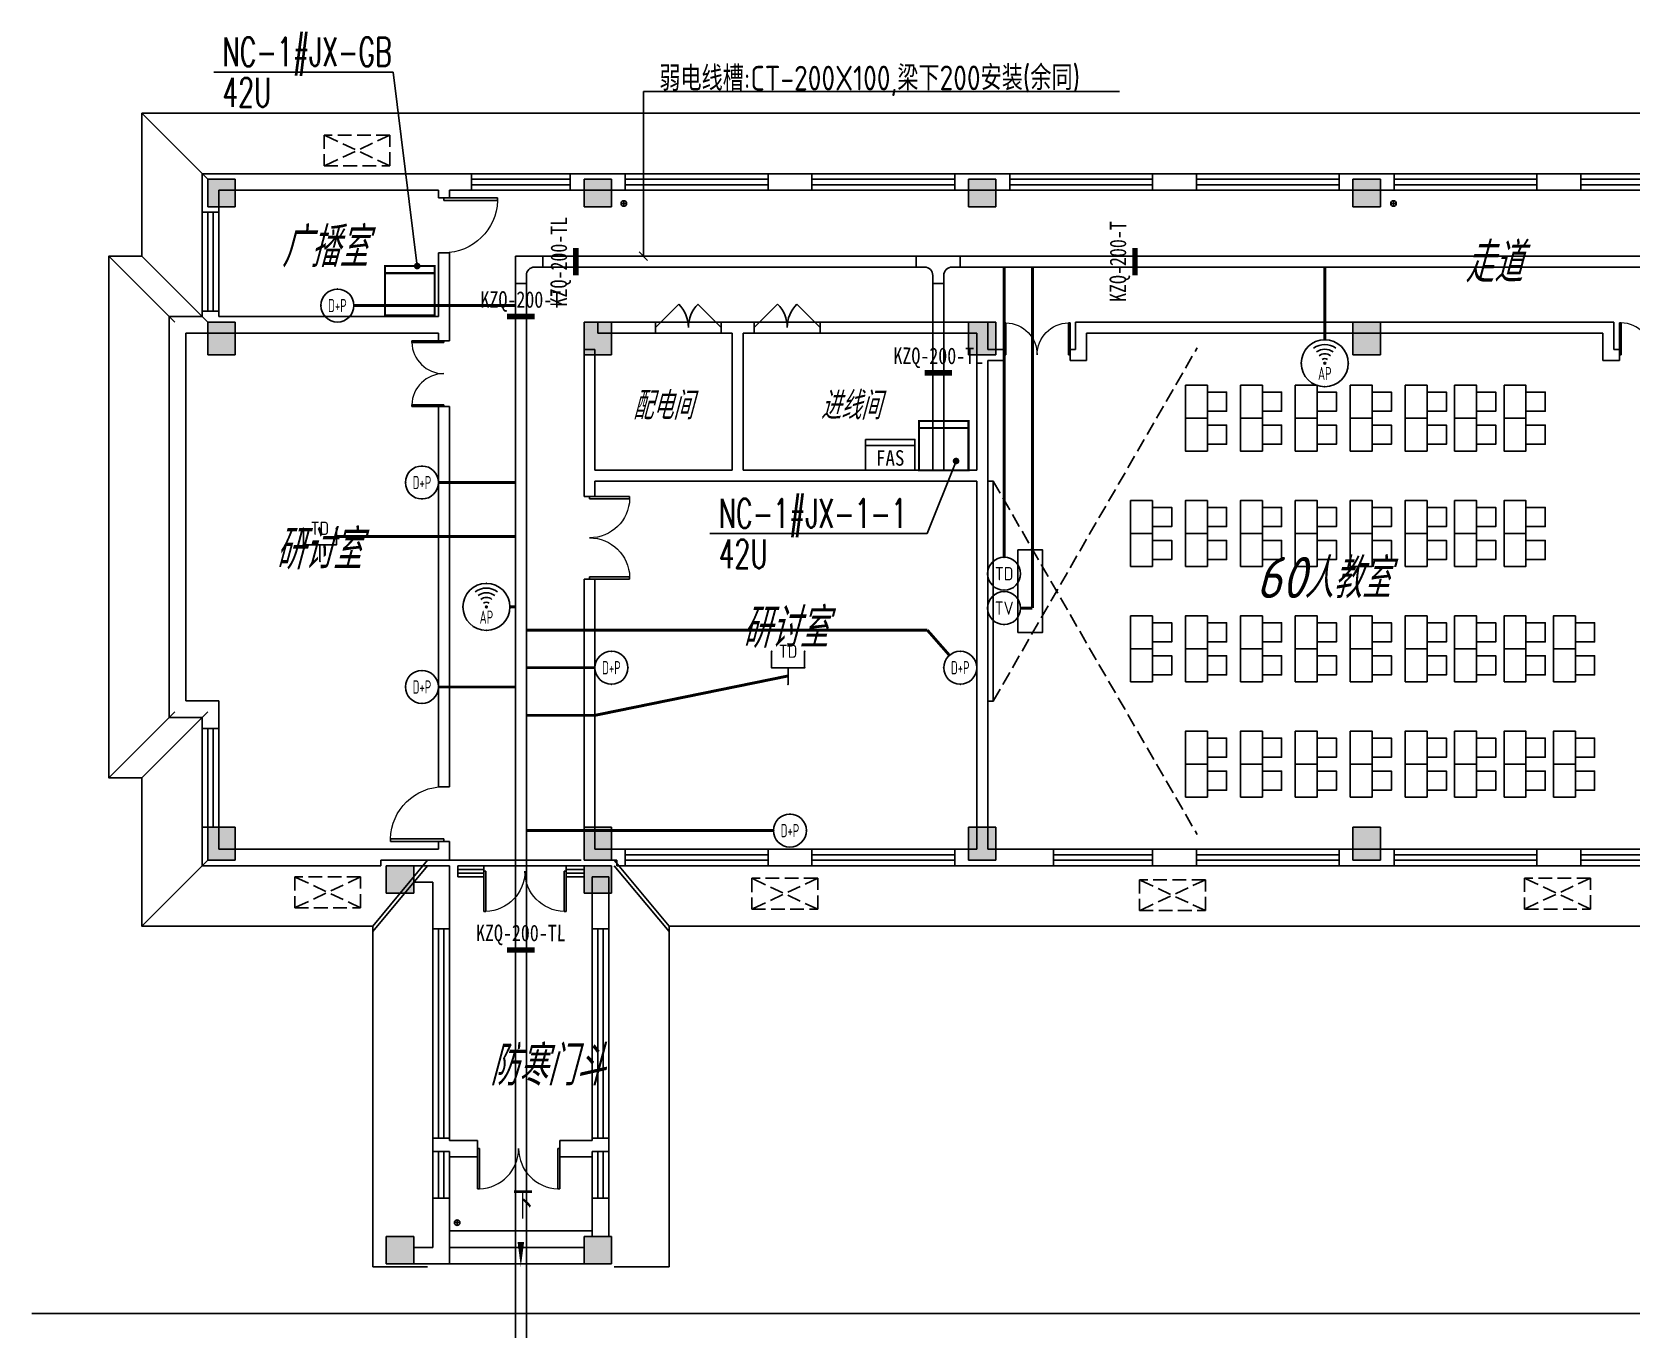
# Model space of a CAD drawing. Extents: x 1333527 to 1855755, y 1020844 to 1581249.
# Drawn here: x 1356874 to 1385986, y 1243536 to 1267152 of the extents above; entities that cross this region are included whole.
import ezdxf
from ezdxf.enums import TextEntityAlignment as Align

# ---------------------------------------------------------------- set-up
doc = ezdxf.new("R2010")
doc.units = 0
doc.header["$LTSCALE"] = 1000
doc.header["$PDSIZE"] = 5
doc.linetypes.add('DASH', pattern=[0.35, 0.25, -0.1])
doc.layers.add('1-建筑底图', color=8, linetype='Continuous', plot=False)
for name, color, linetype in [('CABLETRAY_PDS', 4, 'Continuous'), ('DIM-箱柜', 3, 'Continuous'), ('EQUIP-箱柜', 3, 'Continuous'), ('EQUIP-通讯', 3, 'Continuous'), ('WIRE-综合布线', 5, 'Continuous'), ('家具', 8, 'Continuous'), ('建筑-柱子', 9, 'Continuous'), ('建筑-柱子-填充', 8, 'Continuous'), ('抗震支吊架', 2, 'Continuous'), ('排水', 153, 'Continuous'), ('电-标注', 1, 'Continuous'), ('电讯设备-消防报警', 102, 'Continuous'), ('电－标注', 1, 'Continuous')]:
    doc.layers.add(name, color=color, linetype=linetype)
doc.styles.add('-宋体', font='', dxfattribs={"width": 0.8})
doc.styles.add('_TCH_DIM', font='SIMPLEX', dxfattribs={"bigfont": 'GBCBIG'})
doc.styles.add('_TEL_ATTDEF', font='gbenor', dxfattribs={"bigfont": 'gbcbig'})
doc.styles.add('_TEL_DIM', font='SIMPLEX', dxfattribs={"width": 0.8, "height": 3.5, "bigfont": 'HZTXT'})
doc.styles.add('JD', font='isocp.shx', dxfattribs={"width": 0.9, "bigfont": 'jd.shx'})
doc.styles.add('kzcad', font='', dxfattribs={"width": 0.8})
doc.styles.get("Standard").update_dxf_attribs({"font": 'gbeitc.shx', "bigfont": 'gbcbig.shx'})
doc.styles.get('-宋体').set_extended_font_data('SimSun')
doc.styles.get('kzcad').set_extended_font_data('SimSun')
doc.linetypes.add('JIEDI', pattern='A,1.25,-0.25,0.25,-0.25,0.625,["/",Standard,S=0.6,R=0,X=0,Y=-0.3],0.625,-0.25,0.25,-0.25', length=4)

# ---------------------------------------------------------------- blocks, each defined once
blk = doc.blocks.new('0-FAS')
at = {"layer": '电讯设备-消防报警', "color": 1}
blk.add_lwpolyline([(-400, 300), (400, 300), (400, 200), (-400, 200)], close=True, dxfattribs=at)
at = {"layer": '电讯设备-消防报警'}
blk.add_lwpolyline([(-400, 200), (400, 200), (400, -200), (-400, -200)], close=True, dxfattribs=at)
at = {"layer": '电讯设备-消防报警', "color": 1, "style": '-宋体', "width": 0.9}
blk.add_text('FAS', height=250, dxfattribs=at).set_placement((0, 0), align=Align.MIDDLE_CENTER)
blk = doc.blocks.new('$equip_U$00000092(win7-PC-hzk)')
at = {"const_width": 0.05}
blk.add_lwpolyline([(-0.6, 1.2), (0.6, 1.2), (0.6, 0), (-0.6, 0)], close=True, dxfattribs=at)
blk.add_lwpolyline([(-0.6, 1.028), (0.6, 1.028)], dxfattribs=at)
at = {"color": 7, "style": '_TEL_DIM', "flags": 1}
for tag in ['A', 'REMARK']:
    blk.add_attdef(tag, text='', height=0.00002, dxfattribs=at).set_placement((0, 0), align=Align.MIDDLE_CENTER)
at = {"color": 7, "style": '_TEL_DIM'}
blk.add_attdef('$TEXT$', text='', height=0.00002, dxfattribs=at).set_placement((0, 0), align=Align.MIDDLE_CENTER)
blk = doc.blocks.new('$equip_U$00000080(win7-PC-hzk)')
blk.add_circle((0, 0.5), 0.5)
for p in [(0, 0.999), (-0.5, 0.5), (0.5, 0.5)]:
    blk.add_point(p)
at = {"color": 7, "style": '_TEL_DIM', "width": 0.7}
blk.add_attdef('$TEXT$', text='', height=0.4, dxfattribs=at).set_placement((0, 0.5), align=Align.MIDDLE_CENTER)
at = {"color": 7, "style": '_TEL_DIM', "flags": 1}
for tag in ['A', 'REMARK']:
    blk.add_attdef(tag, text='', height=0.00002, dxfattribs=at).set_placement((0, 0), align=Align.MIDDLE_CENTER)
blk = doc.blocks.new('$equip_U$00000091(win7-PC-hzk)')
for radius in [0.714, 0.0272]:
    blk.add_circle((0, 0), radius)
for radius in [0.571, 0.428, 0.285, 0.143]:
    blk.add_arc((0, 0), radius, 53.7049, 126.2951)
for p in [(0, 0.714), (-0.714, 0), (0.714, 0), (0, -0.714)]:
    blk.add_point(p)
at = {"color": 7, "style": '_TEL_DIM', "flags": 1}
for tag in ['A', 'REMARK']:
    blk.add_attdef(tag, text='', height=0.00002, dxfattribs=at).set_placement((0, 0), align=Align.MIDDLE_CENTER)
at = {"color": 7, "style": '_TEL_DIM', "width": 0.7}
blk.add_attdef('$TEXT$', text='', height=0.4, dxfattribs=at).set_placement((0, -0.31), align=Align.MIDDLE_CENTER)
blk = doc.blocks.new('$equip$00002670')
for p, q in [((-0.5, 0.499), (-0.5, 0.999)), ((0.5, 0.999), (0.5, 0.499)), ((0.5, 0.499), (-0.5, 0.499)), ((0, 0.5), (0, 0))]:
    blk.add_line(p, q)
for p in [(-0.5, 0.999), (0.5, 0.999), (-0.5, 0.499), (0.5, 0.499), (0, 0)]:
    blk.add_point(p)
at = {"color": 7, "style": '_TEL_DIM'}
blk.add_attdef('$TEXT$', text='', height=0.4, dxfattribs=at).set_placement((0, 0.999), align=Align.MIDDLE_CENTER)
at = {"color": 7, "style": '_TEL_DIM', "flags": 1}
blk.add_attdef('A', text='', height=0.000025, dxfattribs=at).set_placement((0, 0), align=Align.MIDDLE_CENTER)
blk = doc.blocks.new('$equip_U$00000076(win7-PC-hzk)')
blk.add_circle((0, 0.5), 0.5)
for p in [(0, 0.999), (-0.5, 0.5), (0.5, 0.5)]:
    blk.add_point(p)
at = {"color": 7, "style": '_TEL_DIM'}
blk.add_attdef('$TEXT$', text='', height=0.4, dxfattribs=at).set_placement((0, 0.5), align=Align.MIDDLE_CENTER)
at = {"color": 7, "style": '_TEL_DIM', "flags": 1}
for tag in ['A', 'REMARK']:
    blk.add_attdef(tag, text='', height=0.00002, dxfattribs=at).set_placement((0, 0), align=Align.MIDDLE_CENTER)
blk = doc.blocks.new('$equip_U$00000088(win7-PC-hzk)')
blk.add_circle((0, 0.5), 0.5)
for p in [(0, 0.999), (-0.5, 0.5), (0.5, 0.5)]:
    blk.add_point(p)
at = {"color": 7, "style": '_TEL_DIM'}
blk.add_attdef('$TEXT$', text='', height=0.4, dxfattribs=at).set_placement((0, 0.5), align=Align.MIDDLE_CENTER)
at = {"color": 7, "style": '_TEL_DIM', "flags": 1}
for tag in ['A', 'REMARK']:
    blk.add_attdef(tag, text='', height=0.00002, dxfattribs=at).set_placement((0, 0), align=Align.MIDDLE_CENTER)
blk = doc.blocks.new('js')
at = {"layer": '家具', "linetype": 'DASH'}
for points in [[(569568, 805988), (573281, 812418)], [(569568, 809988), (573281, 803558)]]:
    blk.add_lwpolyline(points, dxfattribs=at)
at = {"layer": '家具'}
for points in [[(573068, 811738), (573068, 811138), (573468, 811138), (573468, 811738)], [(574068, 811738), (574068, 811138), (574468, 811138), (574468, 811738)], [(575068, 811738), (575068, 811138), (575468, 811138), (575468, 811738)], [(576068, 811738), (576068, 811138), (576468, 811138), (576468, 811738)], [(577068, 811738), (577068, 811138), (577468, 811138), (577468, 811738)], [(577968, 811738), (577968, 811138), (578368, 811138), (578368, 811738)], [(578868, 811738), (578868, 811138), (579268, 811138), (579268, 811738)], [(573468, 811613), (573468, 811263), (573818, 811263), (573818, 811613)], [(574468, 811613), (574468, 811263), (574818, 811263), (574818, 811613)], [(575468, 811613), (575468, 811263), (575818, 811263), (575818, 811613)], [(576468, 811613), (576468, 811263), (576818, 811263), (576818, 811613)], [(577468, 811613), (577468, 811263), (577818, 811263), (577818, 811613)], [(578368, 811613), (578368, 811263), (578718, 811263), (578718, 811613)], [(579268, 811613), (579268, 811263), (579618, 811263), (579618, 811613)], [(573068, 811138), (573068, 810538), (573468, 810538), (573468, 811138)], [(574068, 811138), (574068, 810538), (574468, 810538), (574468, 811138)], [(575068, 811138), (575068, 810538), (575468, 810538), (575468, 811138)], [(576068, 811138), (576068, 810538), (576468, 810538), (576468, 811138)], [(577068, 811138), (577068, 810538), (577468, 810538), (577468, 811138)], [(577968, 811138), (577968, 810538), (578368, 810538), (578368, 811138)], [(578868, 811138), (578868, 810538), (579268, 810538), (579268, 811138)], [(573468, 811013), (573468, 810663), (573818, 810663), (573818, 811013)], [(574468, 811013), (574468, 810663), (574818, 810663), (574818, 811013)], [(575468, 811013), (575468, 810663), (575818, 810663), (575818, 811013)], [(576468, 811013), (576468, 810663), (576818, 810663), (576818, 811013)], [(577468, 811013), (577468, 810663), (577818, 810663), (577818, 811013)], [(578368, 811013), (578368, 810663), (578718, 810663), (578718, 811013)], [(579268, 811013), (579268, 810663), (579618, 810663), (579618, 811013)], [(569468, 805988), (569468, 809988), (569568, 809988), (569568, 805988)], [(572068, 809038), (572068, 809638), (572468, 809638), (572468, 809038)], [(573068, 809038), (573068, 809638), (573468, 809638), (573468, 809038)], [(574068, 809038), (574068, 809638), (574468, 809638), (574468, 809038)], [(575068, 809038), (575068, 809638), (575468, 809638), (575468, 809038)], [(576068, 809038), (576068, 809638), (576468, 809638), (576468, 809038)], [(577068, 809038), (577068, 809638), (577468, 809638), (577468, 809038)], [(577968, 809038), (577968, 809638), (578368, 809638), (578368, 809038)], [(578868, 809038), (578868, 809638), (579268, 809638), (579268, 809038)], [(572468, 809163), (572468, 809513), (572818, 809513), (572818, 809163)], [(573468, 809163), (573468, 809513), (573818, 809513), (573818, 809163)], [(574468, 809163), (574468, 809513), (574818, 809513), (574818, 809163)], [(575468, 809163), (575468, 809513), (575818, 809513), (575818, 809163)], [(576468, 809163), (576468, 809513), (576818, 809513), (576818, 809163)], [(577468, 809163), (577468, 809513), (577818, 809513), (577818, 809163)], [(578368, 809163), (578368, 809513), (578718, 809513), (578718, 809163)], [(579268, 809163), (579268, 809513), (579618, 809513), (579618, 809163)], [(572068, 808438), (572068, 809038), (572468, 809038), (572468, 808438)], [(573068, 808438), (573068, 809038), (573468, 809038), (573468, 808438)], [(574068, 808438), (574068, 809038), (574468, 809038), (574468, 808438)], [(575068, 808438), (575068, 809038), (575468, 809038), (575468, 808438)], [(576068, 808438), (576068, 809038), (576468, 809038), (576468, 808438)], [(577068, 808438), (577068, 809038), (577468, 809038), (577468, 808438)], [(577968, 808438), (577968, 809038), (578368, 809038), (578368, 808438)], [(578868, 808438), (578868, 809038), (579268, 809038), (579268, 808438)], [(572468, 808563), (572468, 808913), (572818, 808913), (572818, 808563)], [(573468, 808563), (573468, 808913), (573818, 808913), (573818, 808563)], [(574468, 808563), (574468, 808913), (574818, 808913), (574818, 808563)], [(575468, 808563), (575468, 808913), (575818, 808913), (575818, 808563)], [(576468, 808563), (576468, 808913), (576818, 808913), (576818, 808563)], [(577468, 808563), (577468, 808913), (577818, 808913), (577818, 808563)], [(578368, 808563), (578368, 808913), (578718, 808913), (578718, 808563)], [(579268, 808563), (579268, 808913), (579618, 808913), (579618, 808563)], [(570018, 808738), (570468, 808738), (570468, 807238), (570018, 807238)], [(572068, 806938), (572068, 807538), (572468, 807538), (572468, 806938)], [(572468, 807063), (572468, 807413), (572818, 807413), (572818, 807063)], [(573068, 806938), (573068, 807538), (573468, 807538), (573468, 806938)], [(573468, 807063), (573468, 807413), (573818, 807413), (573818, 807063)], [(574068, 806938), (574068, 807538), (574468, 807538), (574468, 806938)], [(574468, 807063), (574468, 807413), (574818, 807413), (574818, 807063)], [(575068, 806938), (575068, 807538), (575468, 807538), (575468, 806938)], [(575468, 807063), (575468, 807413), (575818, 807413), (575818, 807063)], [(576068, 806938), (576068, 807538), (576468, 807538), (576468, 806938)], [(576468, 807063), (576468, 807413), (576818, 807413), (576818, 807063)], [(577068, 806938), (577068, 807538), (577468, 807538), (577468, 806938)], [(577468, 807063), (577468, 807413), (577818, 807413), (577818, 807063)], [(577968, 806938), (577968, 807538), (578368, 807538), (578368, 806938)], [(578368, 807063), (578368, 807413), (578718, 807413), (578718, 807063)], [(578868, 806938), (578868, 807538), (579268, 807538), (579268, 806938)], [(579268, 807063), (579268, 807413), (579618, 807413), (579618, 807063)], [(579768, 806938), (579768, 807538), (580168, 807538), (580168, 806938)], [(580168, 807063), (580168, 807413), (580518, 807413), (580518, 807063)], [(572068, 806338), (572068, 806938), (572468, 806938), (572468, 806338)], [(572468, 806463), (572468, 806813), (572818, 806813), (572818, 806463)], [(573068, 806338), (573068, 806938), (573468, 806938), (573468, 806338)], [(573468, 806463), (573468, 806813), (573818, 806813), (573818, 806463)], [(574068, 806338), (574068, 806938), (574468, 806938), (574468, 806338)], [(574468, 806463), (574468, 806813), (574818, 806813), (574818, 806463)], [(575068, 806338), (575068, 806938), (575468, 806938), (575468, 806338)], [(575468, 806463), (575468, 806813), (575818, 806813), (575818, 806463)], [(576068, 806338), (576068, 806938), (576468, 806938), (576468, 806338)], [(576468, 806463), (576468, 806813), (576818, 806813), (576818, 806463)], [(577068, 806338), (577068, 806938), (577468, 806938), (577468, 806338)], [(577468, 806463), (577468, 806813), (577818, 806813), (577818, 806463)], [(577968, 806338), (577968, 806938), (578368, 806938), (578368, 806338)], [(578368, 806463), (578368, 806813), (578718, 806813), (578718, 806463)], [(578868, 806338), (578868, 806938), (579268, 806938), (579268, 806338)], [(579268, 806463), (579268, 806813), (579618, 806813), (579618, 806463)], [(579768, 806338), (579768, 806938), (580168, 806938), (580168, 806338)], [(580168, 806463), (580168, 806813), (580518, 806813), (580518, 806463)], [(573068, 804838), (573068, 805438), (573468, 805438), (573468, 804838)], [(573468, 804963), (573468, 805313), (573818, 805313), (573818, 804963)], [(574068, 804838), (574068, 805438), (574468, 805438), (574468, 804838)], [(574468, 804963), (574468, 805313), (574818, 805313), (574818, 804963)], [(575068, 804838), (575068, 805438), (575468, 805438), (575468, 804838)], [(575468, 804963), (575468, 805313), (575818, 805313), (575818, 804963)], [(576068, 804838), (576068, 805438), (576468, 805438), (576468, 804838)], [(576468, 804963), (576468, 805313), (576818, 805313), (576818, 804963)], [(577068, 804838), (577068, 805438), (577468, 805438), (577468, 804838)], [(577468, 804963), (577468, 805313), (577818, 805313), (577818, 804963)], [(577968, 804838), (577968, 805438), (578368, 805438), (578368, 804838)], [(578368, 804963), (578368, 805313), (578718, 805313), (578718, 804963)], [(578868, 804838), (578868, 805438), (579268, 805438), (579268, 804838)], [(579268, 804963), (579268, 805313), (579618, 805313), (579618, 804963)], [(579768, 804838), (579768, 805438), (580168, 805438), (580168, 804838)], [(580168, 804963), (580168, 805313), (580518, 805313), (580518, 804963)], [(573068, 804238), (573068, 804838), (573468, 804838), (573468, 804238)], [(573468, 804363), (573468, 804713), (573818, 804713), (573818, 804363)], [(574068, 804238), (574068, 804838), (574468, 804838), (574468, 804238)], [(574468, 804363), (574468, 804713), (574818, 804713), (574818, 804363)], [(575068, 804238), (575068, 804838), (575468, 804838), (575468, 804238)], [(575468, 804363), (575468, 804713), (575818, 804713), (575818, 804363)], [(576068, 804238), (576068, 804838), (576468, 804838), (576468, 804238)], [(576468, 804363), (576468, 804713), (576818, 804713), (576818, 804363)], [(577068, 804238), (577068, 804838), (577468, 804838), (577468, 804238)], [(577468, 804363), (577468, 804713), (577818, 804713), (577818, 804363)], [(577968, 804238), (577968, 804838), (578368, 804838), (578368, 804238)], [(578368, 804363), (578368, 804713), (578718, 804713), (578718, 804363)], [(578868, 804238), (578868, 804838), (579268, 804838), (579268, 804238)], [(579268, 804363), (579268, 804713), (579618, 804713), (579618, 804363)], [(579768, 804238), (579768, 804838), (580168, 804838), (580168, 804238)], [(580168, 804363), (580168, 804713), (580518, 804713), (580518, 804363)]]:
    blk.add_lwpolyline(points, close=True, dxfattribs=at)
blk = doc.blocks.new('ng')
at = {"layer": '排水'}
for p, q in [((346041, 781408), (346041, 781308)), ((345991, 781358), (346091, 781358))]:
    blk.add_line(p, q, dxfattribs=at)
blk.add_circle((346041, 781358), 50, dxfattribs=at)
blk = doc.blocks.new('A$C4670417C')
at = {"layer": '建筑-柱子-填充'}
for points in [[(400, 88300), (-100, 88300), (-100, 87800), (400, 87800)], [(7250, 88300), (6750, 88300), (6750, 87800), (7250, 87800)], [(14250, 88300), (13750, 88300), (13750, 87800), (14250, 87800)], [(21250, 88300), (20750, 88300), (20750, 87800), (21250, 87800)], [(400, 85700), (-100, 85700), (-100, 85100), (400, 85100)], [(7250, 85700), (6750, 85700), (6750, 85100), (7250, 85100)], [(14250, 85700), (13750, 85700), (13750, 85100), (14250, 85100)], [(21250, 85700), (20750, 85700), (20750, 85100), (21250, 85100)], [(400, 76500), (-100, 76500), (-100, 75900), (400, 75900)], [(7250, 76500), (6750, 76500), (6750, 75900), (7250, 75900)], [(14250, 76500), (13750, 76500), (13750, 75900), (14250, 75900)], [(21250, 76500), (20750, 76500), (20750, 75900), (21250, 75900)], [(3650, 75800), (3150, 75800), (3150, 75300), (3650, 75300)], [(7250, 75800), (6750, 75800), (6750, 75300), (7250, 75300)], [(3650, 69050), (3150, 69050), (3150, 68550), (3650, 68550)], [(7250, 69050), (6750, 69050), (6750, 68550), (7250, 68550)]]:
    blk.add_hatch(color=256, dxfattribs=at).paths.add_polyline_path(points)
at = {"layer": '建筑-柱子'}
for p, q in [((400, 88300), (-100, 88300)), ((-100, 88300), (-100, 87800)), ((400, 87800), (400, 88300)), ((7250, 88300), (6750, 88300)), ((6750, 88300), (6750, 87800)), ((7250, 87800), (7250, 88300)), ((14250, 88300), (13750, 88300)), ((13750, 88300), (13750, 87800)), ((14250, 87800), (14250, 88300)), ((21250, 88300), (20750, 88300)), ((20750, 88300), (20750, 87800)), ((21250, 87800), (21250, 88300)), ((-100, 87800), (400, 87800)), ((6750, 87800), (7250, 87800)), ((13750, 87800), (14250, 87800)), ((20750, 87800), (21250, 87800)), ((400, 85700), (-100, 85700)), ((-100, 85700), (-100, 85100)), ((400, 85100), (400, 85700)), ((7250, 85700), (6750, 85700)), ((6750, 85700), (6750, 85100)), ((7250, 85100), (7250, 85700)), ((14250, 85700), (13750, 85700)), ((13750, 85700), (13750, 85100)), ((14250, 85100), (14250, 85700)), ((21250, 85700), (20750, 85700)), ((20750, 85700), (20750, 85100)), ((21250, 85100), (21250, 85700)), ((-100, 85100), (400, 85100)), ((6750, 85100), (7250, 85100)), ((13750, 85100), (14250, 85100)), ((20750, 85100), (21250, 85100)), ((400, 76500), (-100, 76500)), ((-100, 76500), (-100, 75900)), ((400, 75900), (400, 76500)), ((7250, 76500), (6750, 76500)), ((6750, 76500), (6750, 75900)), ((7250, 75900), (7250, 76500)), ((14250, 76500), (13750, 76500)), ((13750, 76500), (13750, 75900)), ((14250, 75900), (14250, 76500)), ((21250, 76500), (20750, 76500)), ((20750, 76500), (20750, 75900)), ((21250, 75900), (21250, 76500)), ((-100, 75900), (400, 75900)), ((3650, 75800), (3150, 75800)), ((3150, 75800), (3150, 75300)), ((3650, 75300), (3650, 75800)), ((6750, 75900), (7250, 75900)), ((7250, 75800), (6750, 75800)), ((6750, 75800), (6750, 75300)), ((7250, 75300), (7250, 75800)), ((13750, 75900), (14250, 75900)), ((20750, 75900), (21250, 75900)), ((3150, 75300), (3650, 75300)), ((6750, 75300), (7250, 75300)), ((3650, 69050), (3150, 69050)), ((3150, 69050), (3150, 68550)), ((3650, 68550), (3650, 69050)), ((7250, 69050), (6750, 69050)), ((6750, 69050), (6750, 68550)), ((7250, 68550), (7250, 69050)), ((3150, 68550), (3650, 68550)), ((6750, 68550), (7250, 68550))]:
    blk.add_line(p, q, dxfattribs=at)
blk = doc.blocks.new('$WINLIB2D$00000001')
at = {"color": 0}
for points in [[(-0.5, 0.5), (-0.5, -0.5)], [(-0.5, 0.5), (0.5, 0.5)], [(0.5, -0.5), (0.5, 0.5)], [(0.5, 0.1667), (-0.5, 0.1667)], [(0.5, -0.1667), (-0.5, -0.1667)], [(-0.5, -0.5), (0.5, -0.5)]]:
    blk.add_lwpolyline(points, dxfattribs=at)
blk = doc.blocks.new('$DorLib2D$00000002')
for p, q in [((-0.5, 0), (-0.5, 0.4875)), ((-0.475, 0.4875), (-0.5, 0.4875)), ((-0.475, 0), (-0.475, 0.4875)), ((0.475, 0), (0.475, 0.4875)), ((0.475, 0.4875), (0.5, 0.4875)), ((0.5, 0), (0.5, 0.4875)), ((-0.5, 0), (-0.475, 0)), ((0.5, 0), (0.475, 0))]:
    blk.add_line(p, q)
at = {"lineweight": 13}
for centre, start, end in [((-0.4875, 0), 0, 88.53072), ((0.4875, 0), 91.46928, 180)]:
    blk.add_arc(centre, 0.4875, start, end, dxfattribs=at)
blk = doc.blocks.new('$DorLib2D$00000001')
for p, q in [((0.45, 0.975), (0.5, 0.975)), ((0.45, 0), (0.45, 0.975)), ((0.5, 0), (0.5, 0.975)), ((0.5, 0), (0.45, 0))]:
    blk.add_line(p, q)
at = {"lineweight": 13}
blk.add_arc((0.475, 0), 0.975, 91.4693, 180, dxfattribs=at)
blk = doc.blocks.new('$DorLib2D$00000116')
at = {"color": 0}
for p, q in [((-0.5, 0), (-0.146, 0.354)), ((0.5, 0), (0.146, 0.354))]:
    blk.add_line(p, q, dxfattribs=at)
for centre, start, end in [((-0.5, 0), 0, 45), ((0.5, 0), 135, 180)]:
    blk.add_arc(centre, 0.5, start, end, dxfattribs=at)
blk = doc.blocks.new('1-一层建筑底图')
at = {"layer": '1-建筑底图', "color": 8}
for p, q in [((0, 88800), (1200, 87600)), ((1100, 87700), (5500, 87700)), ((1100, 87700), (1100, 87000)), ((6000, 87700), (5500, 87700)), ((6000, 87400), (6000, 87700)), ((8800, 87700), (7800, 87700)), ((7800, 87700), (7800, 87400)), ((8800, 87400), (8800, 87700)), ((12200, 87700), (11400, 87700)), ((11400, 87700), (11400, 87400)), ((12200, 87400), (12200, 87700)), ((15800, 87700), (14800, 87700)), ((14800, 87700), (14800, 87400)), ((15800, 87400), (15800, 87700)), ((19200, 87700), (18400, 87700)), ((18400, 87700), (18400, 87400)), ((19200, 87400), (19200, 87700)), ((22800, 87700), (21800, 87700)), ((21800, 87700), (21800, 87400)), ((22800, 87400), (22800, 87700)), ((26200, 87700), (25400, 87700)), ((25400, 87700), (25400, 87400)), ((26200, 87400), (26200, 87700)), ((1400, 87400), (5400, 87400)), ((1400, 87000), (1400, 87400)), ((5400, 87400), (5400, 87260)), ((5600, 87400), (6000, 87400)), ((5600, 87260), (5600, 87400)), ((7800, 87400), (8800, 87400)), ((11400, 87400), (12200, 87400)), ((14800, 87400), (15800, 87400)), ((18400, 87400), (19200, 87400)), ((21800, 87400), (22800, 87400)), ((25400, 87400), (26200, 87400)), ((5400, 87260), (5600, 87260)), ((1100, 87000), (1400, 87000)), ((-600, 86200), (600, 85000)), ((0, 86200), (1200, 85000)), ((5600, 86260), (5400, 86260)), ((5400, 86260), (5400, 85100)), ((5600, 84900), (5600, 86260)), ((500, 85100), (500, 77800)), ((1100, 85100), (500, 85100)), ((1400, 85200), (1100, 85200)), ((1100, 85200), (1100, 85100)), ((1400, 85100), (1400, 85200)), ((5400, 85100), (1400, 85100)), ((800, 84800), (800, 78100)), ((1300, 84800), (800, 84800)), ((5400, 84800), (1300, 84800)), ((5400, 84800), (5400, 84660)), ((5600, 84660), (5600, 84900)), ((9350, 85000), (8300, 85000)), ((8300, 85000), (8300, 84800)), ((8300, 84800), (9350, 84800)), ((9350, 84800), (9350, 85000)), ((9350, 85000), (10550, 85000)), ((9350, 84800), (10550, 84800)), ((10850, 85000), (10550, 85000)), ((10550, 85000), (10550, 84800)), ((10550, 84800), (10750, 84800)), ((10750, 84800), (10750, 82300)), ((11150, 85000), (10850, 85000)), ((10950, 84800), (10950, 82300)), ((10950, 84800), (11150, 84800)), ((11150, 85000), (12350, 85000)), ((11150, 84800), (11150, 85000)), ((11150, 84800), (12350, 84800)), ((15400, 85000), (12350, 85000)), ((12350, 85000), (12350, 84800)), ((12350, 84800), (15200, 84800)), ((15200, 84800), (15200, 84400)), ((15400, 85000), (15400, 84500)), ((17000, 85000), (26800, 85000)), ((17000, 85000), (17000, 84500)), ((17200, 84800), (26600, 84800)), ((17200, 84800), (17200, 84500)), ((26600, 84800), (26600, 84300)), ((26800, 85000), (26800, 84500)), ((5400, 84660), (5600, 84660)), ((8050, 84500), (8050, 82200)), ((8250, 84500), (8050, 84500)), ((8250, 84500), (8250, 82300)), ((15700, 84500), (15400, 84500)), ((15700, 84300), (15700, 84500)), ((17000, 84500), (16900, 84500)), ((16900, 84500), (16900, 84300)), ((17200, 84500), (17200, 84500)), ((17200, 84500), (17200, 84300)), ((26900, 84500), (26800, 84500)), ((26900, 84300), (26900, 84500)), ((15200, 84400), (15200, 82300)), ((15400, 84300), (15700, 84300)), ((15400, 84300), (15400, 82200)), ((16900, 84300), (17100, 84300)), ((17100, 84300), (17200, 84300)), ((26600, 84300), (26900, 84300)), ((5400, 83460), (5400, 76540)), ((5600, 83460), (5400, 83460)), ((5600, 76540), (5600, 83460)), ((8050, 82200), (8050, 81820.3)), ((8250, 82300), (10750, 82300)), ((8250, 81820.3), (8250, 82100)), ((8250, 82100), (10850, 82100)), ((10850, 82100), (15200, 82100)), ((10950, 82300), (15200, 82300)), ((15200, 82100), (15200, 75400)), ((15400, 82200), (15400, 75400)), ((8050, 81820.3), (8250, 81820.3)), ((8250, 80320.3), (8050, 80320.3)), ((8050, 80320.3), (8050, 75200)), ((8250, 75400), (8250, 80320.3)), ((800, 78100), (1400, 78100)), ((1400, 77600), (1400, 78100)), ((-600, 76700), (600, 77900)), ((0, 76700), (1200, 77900)), ((500, 77800), (1100, 77800)), ((1100, 77800), (1100, 77600)), ((1100, 77600), (1400, 77600)), ((5400, 76540), (5600, 76540)), ((1400, 75800), (1100, 75800)), ((1100, 75800), (1100, 75100)), ((1400, 75400), (1400, 75800)), ((5600, 75540), (5400, 75540)), ((5400, 75540), (5400, 75400)), ((5600, 75200), (5600, 75540)), ((0, 74000), (1200, 75200)), ((1400, 75400), (4350, 75400)), ((5200, 75200), (4202.3, 74000)), ((4350, 75400), (5400, 75400)), ((4350, 75100), (4350, 75200)), ((4350, 75200), (5600, 75200)), ((5600, 75200), (8000, 75200)), ((8650, 75200), (8050, 75200)), ((8650, 75400), (8250, 75400)), ((8600, 75200), (9597.7, 74000)), ((8800, 75400), (8650, 75400)), ((8650, 75200), (8650, 75100)), ((8800, 75100), (8800, 75400)), ((12200, 75400), (11400, 75400)), ((11400, 75400), (11400, 75100)), ((12200, 75100), (12200, 75400)), ((15200, 75400), (14800, 75400)), ((14800, 75400), (14800, 75100)), ((16600, 75400), (15400, 75400)), ((16600, 75100), (16600, 75400)), ((19200, 75400), (18400, 75400)), ((18400, 75400), (18400, 75100)), ((19200, 75100), (19200, 75400)), ((22800, 75400), (21800, 75400)), ((21800, 75400), (21800, 75100)), ((22800, 75100), (22800, 75400)), ((26200, 75400), (25400, 75400)), ((25400, 75400), (25400, 75100)), ((26200, 75100), (26200, 75400)), ((1100, 75100), (4350, 75100)), ((5200, 75100), (4202.3, 73900)), ((4950, 75100), (5600, 75100)), ((4950, 75100), (4950, 74800)), ((5600, 73950), (5600, 75100)), ((6223.8, 75100), (5750, 75100)), ((5750, 75100), (5750, 74900)), ((5750, 75033.3), (6223.8, 75033.3)), ((5750, 74966.7), (6223.8, 74966.7)), ((5750, 74900), (6223.8, 74900)), ((5800, 75100), (8000, 75100)), ((6223.8, 74900), (6223.8, 75100)), ((8050, 75100), (7723.8, 75100)), ((7723.8, 75100), (7723.8, 74900)), ((7723.8, 75033.3), (8050, 75033.3)), ((7723.8, 74966.7), (8050, 74966.7)), ((7723.8, 74900), (8050, 74900)), ((8050, 74900), (8050, 75100)), ((8200, 74900), (8200, 73950)), ((8500, 74900), (8200, 74900)), ((8500, 73950), (8500, 74900)), ((8600, 75100), (9597.7, 73900)), ((8650, 75100), (8800, 75100)), ((11400, 75100), (12200, 75100)), ((14800, 75100), (15300, 75100)), ((15300, 75100), (16600, 75100)), ((18400, 75100), (19200, 75100)), ((21800, 75100), (22800, 75100)), ((25400, 75100), (26200, 75100)), ((4950, 74800), (5300, 74800)), ((5300, 74800), (5300, 73950)), ((5300, 73950), (5600, 73950)), ((8200, 73950), (8500, 73950)), ((5600, 70140), (5300, 70140)), ((5300, 70140), (5300, 70000)), ((5300, 70000), (5300, 68150.7)), ((5600, 70100), (5600, 70140)), ((6109.9, 70100), (5600, 70100)), ((6109.9, 69800), (6109.9, 70100)), ((8200, 70100), (7609.9, 70100)), ((7609.9, 70100), (7609.9, 69800)), ((8500, 70140), (8200, 70140)), ((8200, 70140), (8200, 70100)), ((8500, 70000), (8500, 70140)), ((8500, 70000), (8500, 68350)), ((5600, 69800), (6109.9, 69800)), ((5600, 69800), (5600, 67850.7)), ((7609.9, 69800), (8200, 69800)), ((8200, 69800), (8200, 68350)), ((5600, 68450.7), (8200, 68450.7)), ((4950, 68150.7), (5300, 68150.7)), ((4950, 68150.7), (4950, 67850.7)), ((5600, 68150.7), (8050, 68150.7)), ((8500, 68350), (8200, 68350)), ((4950, 67850.7), (5600, 67850.7)), ((5600, 67850.7), (8200, 67850.7)), ((5200, 67800), (4202.3, 67800)), ((8600, 67800), (9600, 67800))]:
    blk.add_line(p, q, dxfattribs=at)
at = {"layer": '1-建筑底图', "color": 8, "linetype": 'DASH'}
for p, q in [((4517.3, 88404.2), (3317.3, 87841.7)), ((4517.3, 87841.7), (3317.3, 88404.2)), ((3983.3, 74897.3), (2783.3, 74334.8)), ((3983.3, 74334.8), (2783.3, 74897.3)), ((12304.9, 74871.1), (11104.9, 74308.6)), ((12304.9, 74308.6), (11104.9, 74871.1)), ((19363.6, 74845), (18163.6, 74282.5)), ((19363.6, 74282.5), (18163.6, 74845)), ((26375.2, 74874.3), (25175.2, 74311.8)), ((26375.2, 74311.8), (25175.2, 74874.3))]:
    blk.add_line(p, q, dxfattribs=at)
at = {"layer": '1-建筑底图', "color": 8, "ltscale": 5}
blk.add_line((-2000, 66950), (79700, 66950), dxfattribs=at)
at = {"layer": '1-建筑底图', "color": 8}
for points in [[(45600, 88800), (0, 88800), (0, 86200), (-600, 86200), (-600, 76700), (0, 76700), (0, 74000), (4202.3, 74000), (4202.3, 67800)], [(9600, 67800), (9600, 74000), (48093.4, 74000), (48093.4, 74500), (54186.6, 74500), (54186.6, 74000), (84400, 74000), (84400, 76000), (98400, 76000), (98400, 63100)]]:
    blk.add_lwpolyline(points, dxfattribs=at)
at = {"layer": '1-建筑底图', "color": 8, "linetype": 'DASH'}
for points in [[(4517.3, 88404.2), (3317.3, 88404.2), (3317.3, 87841.7), (4517.3, 87841.7)], [(3983.3, 74897.3), (2783.3, 74897.3), (2783.3, 74334.8), (3983.3, 74334.8)], [(12304.9, 74871.1), (11104.9, 74871.1), (11104.9, 74308.6), (12304.9, 74308.6)], [(19363.6, 74845), (18163.6, 74845), (18163.6, 74282.5), (19363.6, 74282.5)], [(26375.2, 74874.3), (25175.2, 74874.3), (25175.2, 74311.8), (26375.2, 74311.8)]]:
    blk.add_lwpolyline(points, close=True, dxfattribs=at)
at = {"layer": '1-建筑底图', "color": 8}
blk.add_lwpolyline([(6900, 68516.7, 0, 0, 0), (6900, 67800, 0, 120, 0), (6900, 68250, 0, 0, 0)], format="xyseb", dxfattribs=at)
for name, p in [('A$C4670417C', (1300, -700)), ('ng', (-337265.7, -694200.2)), ('ng', (-323253.7, -694200.2)), ('js', (-554068.2, -727888.4)), ('ng', (-340300.7, -712756.3))]:
    blk.add_blockref(name, p, dxfattribs=at)
for name, p, xscale, yscale, zscale, rotation in [('$WINLIB2D$00000001', (6900, 87550), -1800, -300, 300, 1.639352653626247e-08), ('$WINLIB2D$00000001', (10100, 87550), 2600, -300, 300, 1.639357967310386e-08), ('$WINLIB2D$00000001', (13500, 87550), 2600, -300, 300, 1.639357967310386e-08), ('$WINLIB2D$00000001', (17100, 87550), 2600, -300, 300, 1.639357967310386e-08), ('$WINLIB2D$00000001', (20500, 87550), 2600, -300, 300, 1.639357967310386e-08), ('$WINLIB2D$00000001', (24100, 87550), 2600, -300, 300, 1.639357967310386e-08), ('$WINLIB2D$00000001', (27500, 87550), 2600, -300, 300, 1.639357967310386e-08), ('$DorLib2D$00000001', (5500, 86760), -1000, 1000, 200, 270), ('$WINLIB2D$00000001', (1250, 86100), -1800, -300, 300, 90), ('$DorLib2D$00000116', (9950, 84900), -1200, 1200, 200, 1.581207165202159e-08), ('$DorLib2D$00000116', (11750, 84900), 1200, 1200, 200, 1.581189644959099e-08), ('$DorLib2D$00000002', (16300, 84400), -1200, 1200, 200, 1.581191177990604e-08), ('$DorLib2D$00000002', (27500, 84400), -1200, -1200, 200, 179.9999999822117), ('$DorLib2D$00000002', (5500, 84060), -1200, -1200, 200, 270), ('$DorLib2D$00000002', (8150, 81070.3), -1500, 1500, 200, 270.0000000003944), ('$WINLIB2D$00000001', (1250, 76700), 1800, 300, 300, 270), ('$DorLib2D$00000001', (5500, 76040), 1000, -1000, 200, 270), ('$WINLIB2D$00000001', (10100, 75250), -2600, -300, 300, 1.581191177990604e-08), ('$WINLIB2D$00000001', (13500, 75250), -2600, -300, 300, 1.581191177990604e-08), ('$WINLIB2D$00000001', (17500, 75250), -1800, -300, 300, 1.581175190779049e-08), ('$WINLIB2D$00000001', (20500, 75250), -2600, -300, 300, 1.581175190779049e-08), ('$WINLIB2D$00000001', (24100, 75250), -2600, -300, 300, 1.581175190779049e-08), ('$WINLIB2D$00000001', (27100, 75250), -1800, -300, 300, 1.581175190779049e-08), ('$WINLIB2D$00000001', (5450, 72045), 3810, 300, 300, 269.9999999995609), ('$WINLIB2D$00000001', (8350, 72045), 3810, -300, 300, 269.9999999995603), ('$WINLIB2D$00000001', (5450, 69475), 850, 300, 300, 269.9999999995612), ('$DorLib2D$00000002', (6859.9, 69950), -1500, -1500, 300, 1.588433384824839e-08), ('$WINLIB2D$00000001', (8350, 69475), 850, -300, 300, 269.9999999995612)]:
    blk.add_blockref(name, p, dxfattribs=dict(at, xscale=xscale, yscale=yscale, zscale=zscale, rotation=rotation))
at = {"layer": '1-建筑底图', "color": 8, "xscale": 1500, "yscale": -1500, "zscale": 200}
blk.add_blockref('$DorLib2D$00000002', (6973.8, 75000), dxfattribs=at)
at = {"layer": '1-建筑底图', "color": 8}
for s, height, p in [('广播室', 723.4, (2542.6, 86001.7)), ('走道', 723.4, (24088.4, 85721.6)), ('配电间', 506.38, (8936.8, 83225.1)), ('进线间', 506.38, (12357.7, 83225.1)), ('研讨室', 723.4, (2426.6, 80498.3)), ('60', 750, (20284.7, 79972.9)), ('人教室', 723.4, (21159.7, 79972.9)), ('研讨室', 723.4, (10922.5, 79068.6)), ('防寒门斗', 723.4, (6331.2, 71100.2))]:
    blk.add_text(s, height=height, dxfattribs=at).set_placement(p)
at = {"layer": '1-建筑底图', "color": 8, "style": '_TCH_DIM'}
blk.add_text('下', height=506.4, dxfattribs=at).set_placement((6757.6, 68674.2))

msp = doc.modelspace()

# ---------------------------------------------------------------- linework, layer by layer
at = {"layer": 'CABLETRAY_PDS'}
for p, q in [((1365674, 1262571), (1365674, 1263071)), ((1365674, 1263071), (1366174, 1263071)), ((1366174, 1263071), (1366174, 1262871)), ((1366174, 1262871), (1366174, 1263071)), ((1366174, 1263071), (1372974, 1263071)), ((1372974, 1263071), (1372974, 1262871)), ((1373774, 1263071), (1372974, 1263071)), ((1372974, 1263071), (1372974, 1262871)), ((1373774, 1262871), (1373774, 1263071)), ((1373774, 1263071), (1418274, 1263071)), ((1373774, 1262871), (1373774, 1263071)), ((1365874, 1262721), (1365874, 1262571)), ((1366174, 1262871), (1366024, 1262871)), ((1372974, 1262871), (1366174, 1262871)), ((1372974, 1262871), (1373124, 1262871)), ((1373274, 1262721), (1373274, 1262571)), ((1373474, 1262571), (1373474, 1262721)), ((1373624, 1262871), (1373774, 1262871)), ((1418274, 1262871), (1373774, 1262871)), ((1365674, 1226771), (1365674, 1262571)), ((1365674, 1262571), (1365874, 1262571)), ((1365874, 1262571), (1365674, 1262571)), ((1365874, 1262571), (1365874, 1226771)), ((1373274, 1262571), (1373474, 1262571)), ((1373274, 1259171), (1373274, 1262571)), ((1373274, 1262571), (1373474, 1262571)), ((1373474, 1262571), (1373474, 1259171))]:
    msp.add_line(p, q, dxfattribs=at)
for centre, start, end in [((1366024, 1262721), 90, 180), ((1373124, 1262721), 0, 90), ((1373624, 1262721), 90, 180)]:
    msp.add_arc(centre, 150, start, end, dxfattribs=at)
at = {"layer": 'DIM-箱柜'}
for p, q in [((1363451, 1266422), (1360183, 1266422)), ((1363887, 1262890), (1363451, 1266422)), ((1373698, 1259340), (1373171, 1258019)), ((1373171, 1258019), (1369217, 1258019))]:
    msp.add_line(p, q, dxfattribs=at)
at = {"layer": 'DIM-箱柜', "const_width": 60}
for points in [[(1363891, 1262860, 1), (1363884, 1262920, 1)], [(1373709, 1259368, 1), (1373687, 1259312, 1)]]:
    msp.add_lwpolyline(points, format="xyb", close=True, dxfattribs=at)
at = {"layer": 'WIRE-综合布线', "linetype": 'Continuous', "const_width": 52.5}
for points in [[(1374574, 1257588), (1374574, 1262871)], [(1375088, 1256662), (1375088, 1262871)], [(1380411, 1261548), (1380411, 1262871)], [(1362735, 1262171), (1365350, 1262171)], [(1365350, 1262171), (1365674, 1262171)], [(1364274, 1258949), (1365674, 1258949)], [(1362416, 1257965), (1365674, 1257965)], [(1365575, 1256684), (1365674, 1256684)], [(1374873, 1256662), (1375088, 1256662)], [(1365874, 1256262), (1373174, 1256262)], [(1373174, 1256262), (1373577, 1255803)], [(1365874, 1255577), (1367124, 1255577)], [(1367124, 1254710), (1370640, 1255427)], [(1364274, 1255226), (1365674, 1255226)], [(1365874, 1254710), (1367124, 1254710)], [(1365874, 1252611), (1370374, 1252611)]]:
    msp.add_lwpolyline(points, dxfattribs=at)
at = {"layer": '抗震支吊架', "color": 2, "const_width": 100}
for points in [[(1366774, 1262721), (1366774, 1263221)], [(1376954, 1262721), (1376954, 1263221)], [(1365524, 1261971), (1366024, 1261971)], [(1373124, 1260946), (1373624, 1260946)], [(1365524, 1250438), (1366024, 1250438)]]:
    msp.add_lwpolyline(points, dxfattribs=at)
at = {"layer": '电-标注'}
msp.add_line((1368083, 1262993), (1367927, 1263149), dxfattribs=at)
at = {"layer": '电－标注'}
for p, q in [((1376673, 1266071), (1368005, 1266071)), ((1368005, 1266071), (1368005, 1263071))]:
    msp.add_line(p, q, dxfattribs=at)

# ---------------------------------------------------------------- block references
at = {"layer": '1-建筑底图'}
msp.add_blockref('1-一层建筑底图', (1358874, 1176871), dxfattribs=at)
at = {"layer": 'EQUIP-箱柜', "linetype": 'JIEDI'}
ref = msp.add_blockref('$equip_U$00000092(win7-PC-hzk)', (1363753, 1261990), dxfattribs=dict(at, xscale=750, yscale=750, zscale=750))
ref.add_attrib('$TEXT$', 'REMARK', dxfattribs={"layer": '0', "color": 7, "height": 0.015, "style": '_TEL_ATTDEF'}).set_placement((1363753, 1261990), align=Align.MIDDLE_CENTER)
ref = msp.add_blockref('$equip_U$00000092(win7-PC-hzk)', (1373474, 1259171), dxfattribs=dict(at, xscale=750, yscale=750, zscale=750))
ref.add_attrib('$TEXT$', 'REMARK', dxfattribs={"layer": '0', "color": 7, "height": 0.015, "style": '_TEL_ATTDEF'}).set_placement((1373474, 1259171), align=Align.MIDDLE_CENTER)
at = {"layer": 'EQUIP-通讯', "linetype": 'JIEDI'}
ref = msp.add_blockref('$equip_U$00000080(win7-PC-hzk)', (1362435, 1261871), dxfattribs=dict(at, xscale=600, yscale=600, zscale=600))
ref.add_attrib('$TEXT$', 'D+P', dxfattribs={"layer": '0', "color": 7, "height": 240, "style": '_TEL_ATTDEF', "width": 0.7}).set_placement((1362435, 1262171), align=Align.MIDDLE_CENTER)
ref = msp.add_blockref('$equip_U$00000091(win7-PC-hzk)', (1380411, 1261120), dxfattribs=dict(at, xscale=600, yscale=600, zscale=600))
ref.add_attrib('$TEXT$', 'AP', dxfattribs={"layer": '0', "color": 7, "height": 240, "style": '_TEL_ATTDEF', "width": 0.7}).set_placement((1380411, 1260934), align=Align.MIDDLE_CENTER)
ref = msp.add_blockref('$equip_U$00000080(win7-PC-hzk)', (1364274, 1258949), dxfattribs=dict(at, xscale=600, yscale=600, zscale=600, rotation=90))
ref.add_attrib('$TEXT$', 'D+P', dxfattribs={"layer": '0', "color": 7, "height": 240, "style": '_TEL_ATTDEF', "width": 0.7}).set_placement((1363974, 1258949), align=Align.MIDDLE_CENTER)
ref = msp.add_blockref('$equip$00002670', (1362116, 1257515), dxfattribs=dict(at, xscale=600, yscale=600, zscale=600))
ref.add_attrib('$TEXT$', 'TD', dxfattribs={"layer": '0', "color": 7, "height": 240, "style": '_TEL_ATTDEF'}).set_placement((1362116, 1258115), align=Align.MIDDLE_CENTER)
ref = msp.add_blockref('$equip_U$00000076(win7-PC-hzk)', (1374873, 1257289), dxfattribs=dict(at, xscale=600, yscale=600, zscale=600, rotation=90))
ref.add_attrib('$TEXT$', 'TD', dxfattribs={"layer": '0', "color": 7, "height": 240, "style": '_TEL_ATTDEF'}).set_placement((1374574, 1257289), align=Align.MIDDLE_CENTER)
ref = msp.add_blockref('$equip_U$00000091(win7-PC-hzk)', (1365147, 1256684), dxfattribs=dict(at, xscale=600, yscale=600, zscale=600))
ref.add_attrib('$TEXT$', 'AP', dxfattribs={"layer": '0', "color": 7, "height": 240, "style": '_TEL_ATTDEF', "width": 0.7}).set_placement((1365147, 1256498), align=Align.MIDDLE_CENTER)
ref = msp.add_blockref('$equip_U$00000088(win7-PC-hzk)', (1374873, 1256662), dxfattribs=dict(at, xscale=600, yscale=600, zscale=600, rotation=90))
ref.add_attrib('$TEXT$', 'TV', dxfattribs={"layer": '0', "color": 7, "height": 240, "style": '_TEL_ATTDEF'}).set_placement((1374574, 1256662), align=Align.MIDDLE_CENTER)
ref = msp.add_blockref('$equip$00002670', (1370640, 1255277), dxfattribs=dict(at, xscale=600, yscale=600, zscale=600))
ref.add_attrib('$TEXT$', 'TD', dxfattribs={"layer": '0', "color": 7, "height": 240, "style": '_TEL_ATTDEF'}).set_placement((1370640, 1255877), align=Align.MIDDLE_CENTER)
ref = msp.add_blockref('$equip_U$00000080(win7-PC-hzk)', (1367124, 1255577), dxfattribs=dict(at, xscale=600, yscale=600, zscale=600, rotation=269.9999999999999))
ref.add_attrib('$TEXT$', 'D+P', dxfattribs={"layer": '0', "color": 7, "height": 240, "style": '_TEL_ATTDEF', "width": 0.7}).set_placement((1367423, 1255577), align=Align.MIDDLE_CENTER)
ref = msp.add_blockref('$equip_U$00000080(win7-PC-hzk)', (1374074, 1255577), dxfattribs=dict(at, xscale=600, yscale=600, zscale=600, rotation=89.99999999999984))
ref.add_attrib('$TEXT$', 'D+P', dxfattribs={"layer": '0', "color": 7, "height": 240, "style": '_TEL_ATTDEF', "width": 0.7}).set_placement((1373774, 1255577), align=Align.MIDDLE_CENTER)
ref = msp.add_blockref('$equip_U$00000080(win7-PC-hzk)', (1364274, 1255226), dxfattribs=dict(at, xscale=600, yscale=600, zscale=600, rotation=90))
ref.add_attrib('$TEXT$', 'D+P', dxfattribs={"layer": '0', "color": 7, "height": 240, "style": '_TEL_ATTDEF', "width": 0.7}).set_placement((1363974, 1255226), align=Align.MIDDLE_CENTER)
ref = msp.add_blockref('$equip_U$00000080(win7-PC-hzk)', (1370674, 1252311), dxfattribs=dict(at, xscale=600, yscale=600, zscale=600))
ref.add_attrib('$TEXT$', 'D+P', dxfattribs={"layer": '0', "color": 7, "height": 240, "style": '_TEL_ATTDEF', "width": 0.7}).set_placement((1370674, 1252611), align=Align.MIDDLE_CENTER)
at = {"layer": '电讯设备-消防报警', "xscale": 1.125, "yscale": 1.125, "zscale": 1.125}
msp.add_blockref('0-FAS', (1372499, 1259396), dxfattribs=at)

# ---------------------------------------------------------------- texts
at = {"layer": 'DIM-箱柜', "color": 7, "style": '_TEL_DIM', "width": 0.64}
for s, p in [('NC-1#JX-GB', (1360340, 1266527)), ('42U', (1360340, 1265792)), ('NC-1#JX-1-1', (1369375, 1258124)), ('42U', (1369375, 1257389))]:
    msp.add_text(s, height=525, dxfattribs=at).set_placement(p)
at = {"layer": '抗震支吊架', "color": 2, "style": 'kzcad', "width": 0.8}
for s, rotation, p in [('KZQ-200-TL', 89.8854, (1366614, 1262971)), ('KZQ-200-T', 89.8854, (1376794, 1262971)), ('KZQ-200-T', 359.8854, (1365774, 1262131)), ('KZQ-200-TL', 359.8854, (1373374, 1261106)), ('KZQ-200-TL', 359.8854, (1365774, 1250598))]:
    msp.add_text(s, height=300, rotation=rotation, dxfattribs=at).set_placement(p, align=Align.CENTER)
at = {"layer": '电-标注', "style": 'JD', "width": 0.9}
msp.add_text('弱电线槽:CT-200X100,梁下200安装(余同) ', height=450, rotation=0.1091, dxfattribs=at).set_placement((1368296, 1266081))

doc.saveas('drawing.dxf')
